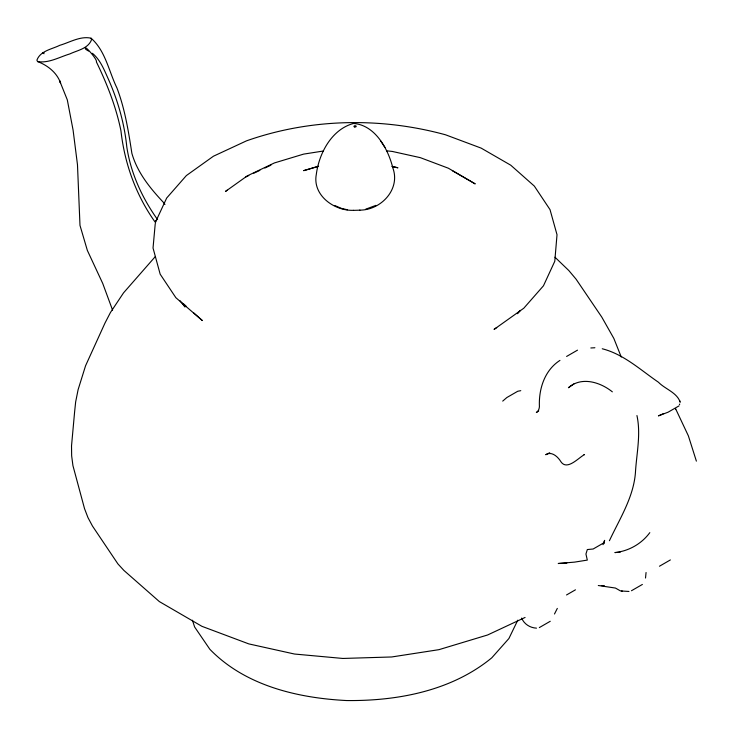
<?xml version="1.0" encoding="UTF-8"?>
<svg xmlns="http://www.w3.org/2000/svg" width="738" height="738" viewBox="0 0 738 738"><rect width="100%" height="100%" fill="white"/><g stroke="black" fill="none" stroke-linecap="round" stroke-linejoin="round"><path stroke-width="1.11" d="M646.064 572.504L645.51 578.038M604.016 543.629L604.053 542.716M155.248 223.632L153.034 248.023L160.174 274.185L175.865 297.7L202.35 320.569L193.743 312.921M604.173 541.867L604.634 540.354L603.029 544.672M155.764 221.557L166.677 198.033L186.363 175.57L213.439 156.216L246.547 140.829C310.264 118.394 380.55 116.982 445.558 134.805L481.158 148.117L510.77 165.211L534.34 186.096L550.022 209.629L557.015 234.721L554.791 261.252L543.472 285.781L523.786 308.226L494.063 329.397L496.711 327.571M517.772 620.188L508.906 638.518L491.785 657.816C451.462 690.952 397.542 701.091 346.556 700.546C297.497 698.028 245.164 685.703 209.86 649.292L194.601 626.949L192.433 620.215M554.487 613.998L557.319 608.407M609.404 540.742C619.634 518.897 633.453 497.486 635.418 472.874C636.479 453.852 641.082 434.498 636.94 415.54M679.394 404.608L679.744 404.046M649.818 532.642C641.58 543.823 628.702 551.157 614.892 552.577L620.224 552.172M520.207 310.375L517.273 313.696L519.921 310.956M155.414 256.464L123.541 292.857L110.442 312.515L104.999 323.032L85.553 365.79L78.108 389.655L75.654 401.924L74.63 411.693L71.521 445.918L71.651 455.816L72.933 465.623L84.529 508.648L87.96 517.578L92.462 526.028L117.914 563.906L123.883 570.409L159.362 601.59L201.944 626.331L248.826 643.905L294.508 654.034L342.838 658.453L391.703 656.968L438.962 649.661L487.624 634.975L525.078 617.457M502.716 401.103L506.84 397.542L517.753 391.251L520.77 390.67M559.948 360.393C544.524 370.31 538.639 389.083 539.413 406.666C539.22 408.907 538.343 411.297 536.341 412.524L538.74 410.863M227.221 190.173L225.45 191.456L247.285 175.875L274.37 162.95L303.595 154.122L323.262 151.032M573.887 383.898L568.426 387.736C581.378 376.223 600.243 382.09 612.346 391.841M566.6 356.445L577.513 350.144M679.08 405.854L668.167 412.155L658.434 415.881L663.637 413.557M604.071 542.707L593.158 549.007L587.319 549.552L585.944 554.035L587.319 560.096L574.598 562.116L558.232 563.5L566.867 563.057M566.526 594.966L575.455 589.819M539.34 627.577L550.253 621.276M659.458 566.231L670.372 559.93M631.47 590.741L642.383 584.441M549.727 452.735L545.733 454.719C551.701 450.807 558.066 456.951 560.991 461.85C567.208 470.899 578.841 457.44 584.524 454.58L584.026 454.626M245.782 176.954L248.798 175.543M253.817 173.199L259.85 170.377M264.868 168.033L270.901 165.211M375.928 205.358L365.651 209.214M318.604 166.234L303.678 170.653L317.967 166.447M359.701 210.136C380.956 210.256 400.789 189.223 392.81 167.858C388.188 148.984 375.098 124.971 353.502 123.467C331.731 129.27 319.019 153.301 316.325 174.306C312.22 195.284 334.369 211.114 353.548 210.321M590.834 347.976L594.902 347.746M353.465 210.367L359.941 210.173M601.322 585.603L604.357 585.695M598.297 585.511L615.446 588.057L620.51 590.935L628.97 591.461M621.479 591.12L622.411 591.156M386.454 150.801L392.275 151.438L420.319 157.655L448.363 168.218L475.217 183.9L452.366 170.699M602.245 348.76C623.767 354.249 640.455 369.932 658.397 382.201C664.938 388.972 676.405 392.293 679.919 401.463M536.489 628.149C530.059 627.844 524.128 624.117 521.655 618.093M391.878 166.382L397.939 167.803L392.524 166.603M347.46 209.767L341.712 208.494L334.803 205.551M43.92 52.601L42.481 52.619L44.059 53.726M37.555 61.549C48.634 63.486 59.455 57.038 69.833 53.929C77.527 50.267 88.145 48.708 91.549 39.714L91.069 38.201C80.424 35.775 69.769 42.417 59.75 45.322C51.78 49.28 40.396 50.747 36.9 60.156L37.555 61.549C47.647 65.35 56.964 72.665 60.599 83.117L59.603 80.682L67.306 99.861L73.09 130.119L77.481 164.74L79.99 225.404L87.352 250.413L102.72 283.42L112.582 310.154M88.634 51.06L85.793 49.381C82.102 42.232 97.831 59.529 96.41 61.946C107.065 83.948 116.078 106.798 120.949 130.829C124.639 163.947 136.17 195.773 155.681 222.867M554.958 257.211L568.813 270.532L576.074 279.167L601.802 317.128L613.841 338.428L621.258 357.017M183.411 303.733L185.994 306.03M91.069 38.201C105.451 50.701 108.837 71.328 116.899 87.859C124.925 108.883 128.458 131.235 131.89 153.384C137.333 172.572 150.183 188.328 163.624 202.599L164.943 204.435M179.971 300.67L185.026 306.962L182.544 303.226M92.416 53.293C100.414 59.944 104.058 69.649 108.255 78.892C117.886 100.497 124.381 123.329 126.798 146.89C130.783 173.347 142.157 197.959 157.581 219.629M156.004 221.059L155.672 220.505M384.968 147.443L380.43 140.626M696.386 461.139L688.379 435.863L675.538 408.612L675.63 409.544M680.141 402.431L679.744 400.688M354.397 126.871A1.089 0.627 0 0 0 356.168 126.475A1.089 0.627 0 0 0 354.701 125.792A1.089 0.627 0 0 0 354.397 126.871"/></g></svg>
